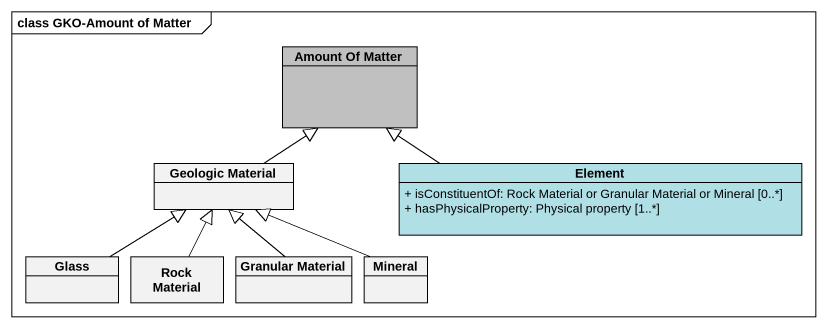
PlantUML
@startuml
mainframe class GKO-Amount of Matter
hide circle
hide empty members
skinparam classAttributeIconSize 0
class "Amount Of Matter" as Amount_Of_Matter #C0C0C0
class "Geologic Material" as Geologic_Material
class Element #B0E0E6 {
  + isConstituentOf: Rock Material or Granular Material or Mineral [0..*]
  + hasPhysicalProperty: Physical property [1..*]
}
class Glass
class "Rock Material" as Rock_Material
class "Granular Material" as Granular_Material
class Mineral
Geologic_Material -up-|> Amount_Of_Matter
Element -left-|> Amount_Of_Matter
Glass -up-|> Geologic_Material
Rock_Material -up-|> Geologic_Material
Granular_Material -up-|> Geologic_Material
Mineral -left-|> Geologic_Material
@enduml
